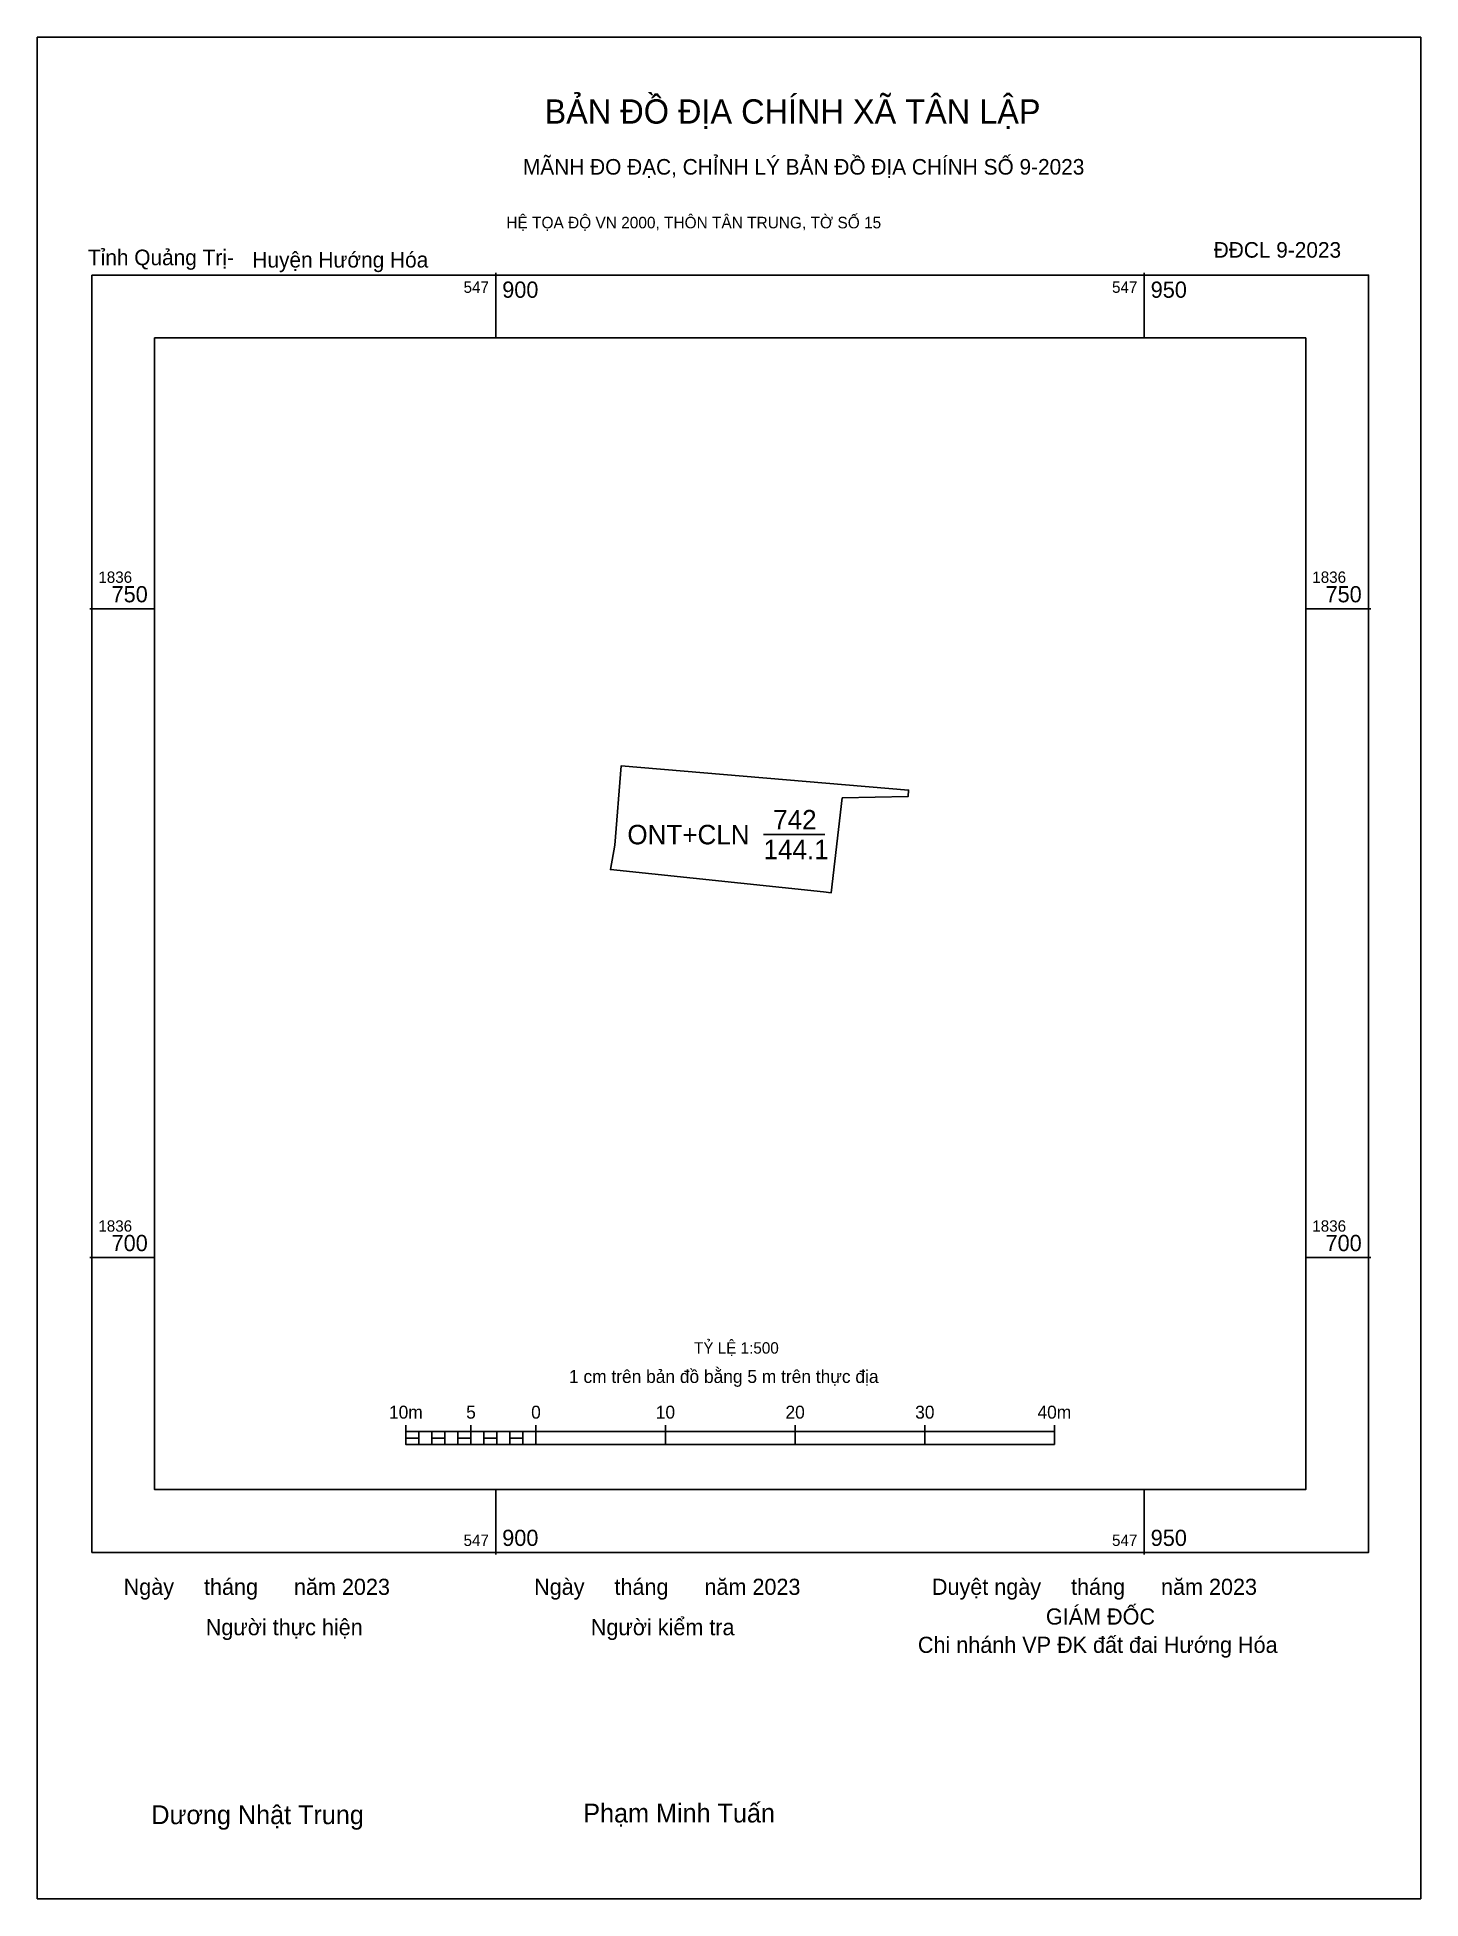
# Model space of a CAD drawing. Extents: x 547865 to 547971, y 1836651 to 1836794.
import ezdxf

# ---------------------------------------------------------------- set-up
doc = ezdxf.new("R2010")
doc.units = 0
for name, color, linetype in [('Level 10', 7, 'Continuous'), ('Level 13', 7, 'Continuous'), ('Level 15', 7, 'Continuous'), ('Level 27', 7, 'Continuous'), ('Level 6', 7, 'Continuous'), ('Level 62', 7, 'Continuous'), ('Level 63', 7, 'Continuous'), ('Level 9', 7, 'Continuous')]:
    doc.layers.add(name, color=color, linetype=linetype)

msp = doc.modelspace()

# ---------------------------------------------------------------- linework, layer by layer
at = {"layer": 'Level 10'}
msp.add_line((547920.65, 1836732.6), (547925.37, 1836732.6), dxfattribs=at)
msp.add_lwpolyline([(547926.7, 1836735.44), (547925.87, 1836728.12), (547925.28, 1836728.18), (547908.84, 1836729.91), (547909.18, 1836731.78), (547909.67, 1836737.89), (547931.83, 1836736.03), (547931.79, 1836735.53)], close=True, dxfattribs=at)
at = {"layer": 'Level 15'}
msp.add_lwpolyline([(547864.65, 1836794.05), (547971.32, 1836794.05), (547971.32, 1836650.59), (547864.65, 1836650.59)], close=True, dxfattribs=at)
at = {"layer": 'Level 27'}
for p, q in [((547909.67, 1836737.89), (547909.67, 1836737.9)), ((547931.83, 1836736.03), (547931.83, 1836736.04)), ((547908.84, 1836729.91), (547908.83, 1836729.91)), ((547925.28, 1836728.18), (547925.28, 1836728.17))]:
    msp.add_line(p, q, dxfattribs=at)
at = {"layer": 'Level 62'}
msp.add_lwpolyline([(547873.7, 1836770.88), (547962.46, 1836770.88), (547962.46, 1836682.12), (547873.7, 1836682.12)], close=True, dxfattribs=at)
at = {"layer": 'Level 63'}
for p, q in [((547900, 1836775.88), (547900, 1836770.88)), ((547950, 1836775.88), (547950, 1836770.88)), ((547868.7, 1836750), (547873.7, 1836750)), ((547962.46, 1836750), (547967.46, 1836750)), ((547868.7, 1836700), (547873.7, 1836700)), ((547962.46, 1836700), (547967.46, 1836700)), ((547893.08, 1836687.09), (547893.08, 1836685.59)), ((547893.08, 1836686.59), (547943.08, 1836686.59)), ((547894.08, 1836686.59), (547894.08, 1836685.59)), ((547895.08, 1836686.59), (547895.08, 1836685.59)), ((547896.08, 1836686.59), (547896.08, 1836685.59)), ((547897.08, 1836686.59), (547897.08, 1836685.59)), ((547898.08, 1836687.09), (547898.08, 1836685.59)), ((547898.08, 1836686.59), (547898.08, 1836685.59)), ((547899.08, 1836686.59), (547899.08, 1836685.59)), ((547900.08, 1836686.59), (547900.08, 1836685.59)), ((547901.08, 1836686.59), (547901.08, 1836685.59)), ((547902.08, 1836686.59), (547902.08, 1836685.59)), ((547903.08, 1836687.09), (547903.08, 1836685.59)), ((547903.08, 1836686.59), (547903.08, 1836685.59)), ((547913.08, 1836687.09), (547913.08, 1836685.59)), ((547923.08, 1836687.09), (547923.08, 1836685.59)), ((547933.08, 1836687.09), (547933.08, 1836685.59)), ((547943.08, 1836687.09), (547943.08, 1836685.59)), ((547893.08, 1836685.59), (547943.08, 1836685.59)), ((547900, 1836682.12), (547900, 1836677.12)), ((547950, 1836682.12), (547950, 1836677.12))]:
    msp.add_line(p, q, dxfattribs=at)
for points in [[(547868.86, 1836775.72), (547967.3, 1836775.72), (547967.3, 1836677.28), (547868.86, 1836677.28)], [(547893.08, 1836686.09), (547894.08, 1836686.09), (547894.08, 1836685.59), (547893.08, 1836685.59)], [(547893.08, 1836686.09), (547894.08, 1836686.09), (547894.08, 1836685.59), (547893.08, 1836685.59)], [(547895.08, 1836686.09), (547896.08, 1836686.09), (547896.08, 1836685.59), (547895.08, 1836685.59)], [(547897.08, 1836686.09), (547898.08, 1836686.09), (547898.08, 1836685.59), (547897.08, 1836685.59)], [(547899.08, 1836686.09), (547900.08, 1836686.09), (547900.08, 1836685.59), (547899.08, 1836685.59)], [(547901.08, 1836686.09), (547902.08, 1836686.09), (547902.08, 1836685.59), (547901.08, 1836685.59)]]:
    msp.add_lwpolyline(points, close=True, dxfattribs=at)

# ---------------------------------------------------------------- texts
at = {"layer": 'Level 13'}
for s, p in [('ONT+CLN', (547910.15, 1836731.85)), ('742', (547921.39, 1836733)), ('144.1', (547920.65, 1836730.7))]:
    msp.add_text(s, height=1.5, dxfattribs=at).set_placement(p)
at = {"layer": 'Level 6'}
msp.add_text('TỶ LỆ 1:500', height=0.879, dxfattribs=at).set_placement((547915.29, 1836692.6))
at = {"layer": 'Level 63'}
for s, height, p in [('BẢN ĐỒ ĐỊA CHÍNH XÃ TÂN LẬP', 1.8718, (547903.76, 1836787.39)), ('MÃNH ĐO ĐẠC, CHỈNH LÝ BẢN ĐỒ ĐỊA CHÍNH SỐ 9-2023', 1.2011, (547902.1, 1836783.46)), ('HỆ TỌA ĐỘ VN 2000, THÔN TÂN TRUNG, TỜ SỐ 15', 0.8891, (547900.82, 1836779.32)), ('547', 0.875, (547897.52, 1836774.35)), ('900', 1.25, (547900.5, 1836773.97)), ('547', 0.875, (547947.52, 1836774.35)), ('950', 1.25, (547950.5, 1836773.97)), ('1836', 0.875, (547869.36, 1836752)), ('1836', 0.875, (547962.96, 1836752)), ('750', 1.25, (547870.38, 1836750.5)), ('750', 1.25, (547963.98, 1836750.5)), ('1836', 0.875, (547869.36, 1836702)), ('1836', 0.875, (547962.96, 1836702)), ('700', 1.25, (547870.38, 1836700.5)), ('700', 1.25, (547963.98, 1836700.5)), ('1 cm trên bản đồ bằng 5 m trên thực địa', 1, (547905.65, 1836690.34)), ('10m', 1, (547891.77, 1836687.59)), ('5', 1, (547897.72, 1836687.59)), ('0', 1, (547902.73, 1836687.59)), ('10', 1, (547912.34, 1836687.59)), ('20', 1, (547922.34, 1836687.59)), ('30', 1, (547932.34, 1836687.59)), ('40m', 1, (547941.77, 1836687.59)), ('900', 1.25, (547900.5, 1836677.78)), ('950', 1.25, (547950.5, 1836677.78)), ('547', 0.875, (547897.52, 1836677.78)), ('547', 0.875, (547947.52, 1836677.78)), ('Ngày     tháng      năm 2023', 1.2442, (547871.31, 1836674.01)), ('Ngày     tháng      năm 2023', 1.2442, (547902.96, 1836674.01)), ('Duyệt ngày     tháng      năm 2023', 1.2442, (547933.63, 1836674.01)), ('GIÁM ĐỐC', 1.244, (547942.42, 1836671.72)), ('Người thực hiện', 1.2442, (547877.64, 1836670.9)), ('Người kiểm tra', 1.2442, (547907.33, 1836670.9)), ('Chi nhánh VP ĐK đất đai Hướng Hóa', 1.2442, (547932.55, 1836669.54)), ('Dương Nhật Trung', 1.4512, (547873.45, 1836656.34)), ('Phạm Minh Tuấn', 1.4512, (547906.75, 1836656.47))]:
    msp.add_text(s, height=height, dxfattribs=at).set_placement(p)
at = {"layer": 'Level 9'}
for s, p in [('ĐĐCL 9-2023', (547955.36, 1836777.06)), ('Tỉnh Quảng Trị-', (547868.56, 1836776.48)), ('Huyện Hướng Hóa', (547881.24, 1836776.3))]:
    msp.add_text(s, height=1.2011, dxfattribs=at).set_placement(p)

doc.saveas('drawing.dxf')
